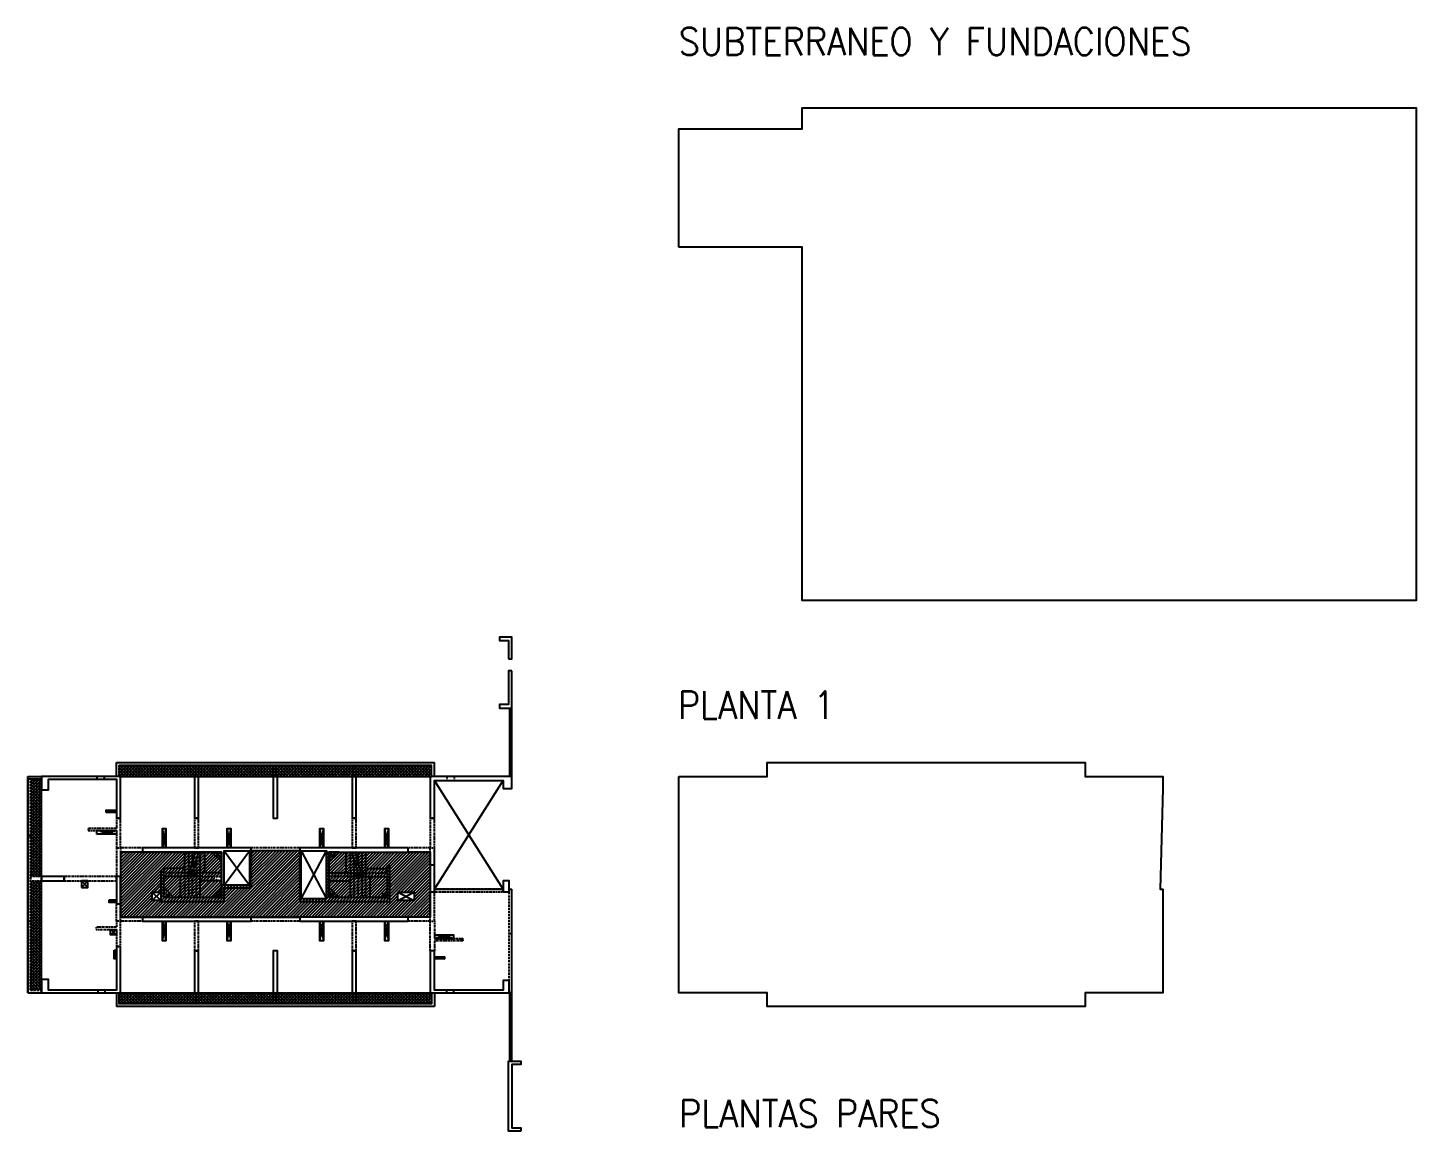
# Model space of a CAD drawing. Extents: x 2771 to 13802, y -1997 to 16878.
# Drawn here: x 3691 to 13802, y 8846 to 16878 of the extents above; entities that cross this region are included whole.
import ezdxf

# ---------------------------------------------------------------- set-up
doc = ezdxf.new("R2010")
doc.units = 0
doc.header["$LTSCALE"] = 60
doc.linetypes.add('HIDDEN', pattern=[0.375, 0.25, -0.125])
doc.linetypes.add('HIDDEN2', pattern=[0.1875, 0.125, -0.0625])
for name, color, linetype in [('ARRANQUES', 9, 'CONTINUOUS'), ('CAJA', 1, 'CONTINUOUS'), ('CAJAP', 3, 'HIDDEN2'), ('CIELO', 3, 'CONTINUOUS'), ('CRUCES', 9, 'CONTINUOUS'), ('MUROS', 4, 'CONTINUOUS'), ('REFUERZOS', 3, 'HIDDEN2'), ('SHAFT', 1, 'CONTINUOUS'), ('VIGAS', 2, 'CONTINUOUS')]:
    doc.layers.add(name, color=color, linetype=linetype)
doc.styles.add('ROMANS', font='romans.shx', dxfattribs={"width": 0.9, "height": 10})

msp = doc.modelspace()

# ---------------------------------------------------------------- hatches: boundary and pattern name
at = {"layer": 'CRUCES'}
h = msp.add_hatch(dxfattribs=at)
h.set_pattern_fill('ANSI37', color=256, scale=5)
h.paths.add_polyline_path([(4910.45585631, 11508.70691493), (4356.45585631, 11508.70691493), (4356.45585631, 11428.70691493), (4910.45585631, 11428.70691493)])
h.paths.add_polyline_path([(4930.45585631, 11508.70691493), (4910.45585631, 11508.70691493), (4910.45585631, 11428.70691493), (4930.45585631, 11428.70691493)])
h.paths.add_polyline_path([(5484.45585631, 11508.70691493), (4930.45585631, 11508.70691493), (4930.45585631, 11428.70691493), (5484.45585631, 11428.70691493)])
h.paths.add_polyline_path([(5504.45585631, 11508.70691493), (5484.45585631, 11508.70691493), (5484.45585631, 11428.70691493), (5504.45585631, 11428.70691493)])
h.paths.add_polyline_path([(6058.45585631, 11508.70691493), (5504.45585631, 11508.70691493), (5504.45585631, 11428.70691493), (6058.45585631, 11428.70691493)])
h.paths.add_polyline_path([(6078.45585631, 11508.70691493), (6058.45585631, 11508.70691493), (6058.45585631, 11428.70691493), (6078.45585631, 11428.70691493)])
h.paths.add_polyline_path([(6632.45585631, 11508.70691493), (6078.45585631, 11508.70691493), (6078.45585631, 11428.70691493), (6632.45585631, 11428.70691493)])
h = msp.add_hatch(dxfattribs=at)
h.set_pattern_fill('ANSI37', color=256, scale=5)
h.paths.add_polyline_path([(3791.45585631, 10668.70691493), (3711.45585631, 10668.70691493), (3711.45585631, 9872.70691493), (3791.45585631, 9872.70691493)])
h.paths.add_polyline_path([(3791.45585631, 11408.70691493), (3711.45585631, 11408.70691493), (3711.45585631, 10698.70691493), (3791.45585631, 10698.70691493)])
h = msp.add_hatch(dxfattribs=at)
h.set_pattern_fill('ANSI31', color=256, scale=5)
h.paths.add_polyline_path([(5682.45585631, 10887.70691493), (5306.45585631, 10887.70691493), (5306.45585631, 10637.70691493), (5101.45585631, 10637.70691493), (5101.45585631, 10672.74929846), (5022.55766553, 10701.65634186), (5101.45585631, 10695.96295371), (5101.45585631, 10837.42309013), (5057.0768619, 10877.70691493), (4366.45585631, 10877.70691493), (4366.45585631, 10403.70691493), (5121.45585631, 10403.70691493), (5671.45585631, 10403.70691493), (6622.45585631, 10403.70691493), (6622.45585631, 10877.70691493), (5931.83485073, 10877.70691493), (5910.51219862, 10855.94952149), (5887.45585631, 10877.70691493), (5867.45585631, 10877.70691493), (5867.45585631, 10537.70691493), (5682.45585631, 10537.70691493)])
h.paths.add_polyline_path([(4661.45585631, 10524.70691493), (4596.45585631, 10524.70691493), (4596.45585631, 10584.70691493), (4661.45585631, 10584.70691493)], flags=16)
h.paths.add_polyline_path([(6385.45585631, 10573.87886084), (6385.45585631, 10584.70691493), (6505.45585631, 10584.70691493), (6505.45585631, 10524.70691493), (6385.45585631, 10524.70691493), (6385.45585631, 10537.70691493), (6385.45585631, 10548.59239806), (6385.45585631, 10561.02220385), (6385.45585631, 10567.43334806)], flags=16)
h = msp.add_hatch(dxfattribs=at)
h.set_pattern_fill('ANSI37', color=256, scale=5)
h.paths.add_polyline_path([(4910.45585631, 9852.70691493), (4356.45585631, 9852.70691493), (4356.45585631, 9772.70691493), (4910.45585631, 9772.70691493)])
h.paths.add_polyline_path([(4930.45585631, 9852.70691493), (4910.45585631, 9852.70691493), (4910.45585631, 9772.70691493), (4930.45585631, 9772.70691493)])
h.paths.add_polyline_path([(5484.45585631, 9852.70691493), (4930.45585631, 9852.70691493), (4930.45585631, 9772.70691493), (5484.45585631, 9772.70691493)])
h.paths.add_polyline_path([(5504.45585631, 9852.70691493), (5484.45585631, 9852.70691493), (5484.45585631, 9772.70691493), (5504.45585631, 9772.70691493)])
h.paths.add_polyline_path([(6058.45585631, 9852.70691493), (5504.45585631, 9852.70691493), (5504.45585631, 9772.70691493), (6058.45585631, 9772.70691493)])
h.paths.add_polyline_path([(6078.45585631, 9852.70691493), (6058.45585631, 9852.70691493), (6058.45585631, 9772.70691493), (6078.45585631, 9772.70691493)])
h.paths.add_polyline_path([(6632.45585631, 9852.70691493), (6078.45585631, 9852.70691493), (6078.45585631, 9772.70691493), (6632.45585631, 9772.70691493)])

# ---------------------------------------------------------------- linework, layer by layer
at = {"layer": 'ARRANQUES', "color": 1, "linetype": 'HIDDEN2'}
for points in [[(4336.45585631, 11048.70691493), (4130.45585631, 11048.70691493), (4130.45585631, 11033.70691493), (4336.45585631, 11033.70691493), (4336.45585631, 10907.70691493), (4366.45585631, 10907.70691493), (4366.45585631, 11123.70691493), (4336.45585631, 11123.70691493)], [(4905.45585631, 10907.70691493), (4935.45585631, 10907.70691493), (4935.45585631, 11123.70691493), (4905.45585631, 11123.70691493)], [(6053.45585631, 10907.70691493), (6083.45585631, 10907.70691493), (6083.45585631, 11123.70691493), (6053.45585631, 11123.70691493)], [(6622.45585631, 10907.70691493), (6652.45585631, 10907.70691493), (6652.45585631, 11123.70691493), (6622.45585631, 11123.70691493)], [(3711.45585631, 10668.70691493), (3791.45585631, 10668.70691493), (3791.45585631, 10698.70691493), (3711.45585631, 10698.70691493)], [(3955.45585631, 10668.70691493), (4336.45585631, 10668.70691493), (4336.45585631, 10698.70691493), (3955.45585631, 10698.70691493)], [(6652.45585631, 10587.70691493), (7152.45585631, 10587.70691493), (7152.45585631, 10607.70691493), (6652.45585631, 10607.70691493)], [(4336.45585631, 10191.20691493), (4366.45585631, 10191.20691493), (4366.45585631, 10373.70691493), (4336.45585631, 10373.70691493), (4336.45585631, 10330.20691493), (4190.45585631, 10330.20691493), (4190.45585631, 10315.20691493), (4336.45585631, 10315.20691493)], [(4905.45585631, 10157.70691493), (4935.45585631, 10157.70691493), (4935.45585631, 10373.70691493), (4905.45585631, 10373.70691493)], [(6053.45585631, 10157.70691493), (6083.45585631, 10157.70691493), (6083.45585631, 10373.70691493), (6053.45585631, 10373.70691493)], [(6652.45585631, 10232.70691493), (6652.45585631, 10157.70691493), (6622.45585631, 10157.70691493), (6622.45585631, 10373.70691493), (6652.45585631, 10373.70691493), (6652.45585631, 10247.70691493), (6858.45585631, 10247.70691493), (6858.45585631, 10232.70691493)]]:
    msp.add_lwpolyline(points, close=True, dxfattribs=at)
at = {"layer": 'CAJA', "color": 1}
msp.add_line((6307.45585631, 10732.70691493), (6307.45585631, 10747.70691493), dxfattribs=at)
at = {"layer": 'CAJAP', "color": 1}
for p, q in [((4863.45585631, 10726.70691493), (4863.45585631, 10877.70691493)), ((4891.45585631, 10802.94664634), (4891.45585631, 10877.70691493)), ((4919.45585631, 10726.70691493), (4919.45585631, 10820.39690654)), ((4947.45585631, 10726.70691493), (4947.45585631, 10877.70691493)), ((6041.45585631, 10726.70691493), (6041.45585631, 10877.70691493)), ((6069.45585631, 10726.70691493), (6069.45585631, 10820.39690654)), ((6097.45585631, 10802.94664634), (6097.45585631, 10877.70691493)), ((6125.45585631, 10726.70691493), (6125.45585631, 10877.70691493)), ((4835.45585631, 10726.70691493), (4681.45585631, 10726.70691493)), ((6153.45585631, 10726.70691493), (6307.45585631, 10726.70691493)), ((4835.45585631, 10547.70691493), (4835.45585631, 10698.70691493)), ((4863.45585631, 10547.70691493), (4863.45585631, 10698.70691493)), ((4891.45585631, 10547.70691493), (4891.45585631, 10698.70691493)), ((4919.45585631, 10547.70691493), (4919.45585631, 10698.70691493)), ((4947.45585631, 10698.70691493), (5101.45585631, 10698.70691493)), ((6041.45585631, 10698.70691493), (5887.45585631, 10698.70691493)), ((6069.45585631, 10547.70691493), (6069.45585631, 10698.70691493)), ((6097.45585631, 10547.70691493), (6097.45585631, 10698.70691493)), ((6125.45585631, 10547.70691493), (6125.45585631, 10698.70691493)), ((6153.45585631, 10547.70691493), (6153.45585631, 10698.70691493))]:
    msp.add_line(p, q, dxfattribs=at)
at = {"layer": 'CIELO'}
for points in [[(8431.38333382, 15280.95506492), (8431.38333382, 16140.95506492), (9331.38333382, 16140.95506492), (9331.38333382, 16294.95506492), (13802.38333382, 16294.95506492), (13802.38333382, 12708.95506492), (9331.38333382, 12708.95506492), (9331.38333382, 15280.95506492), (8431.38333382, 15280.95506492)], [(8431.38332758, 11428.70691493), (9076.38332758, 11428.70691493), (9076.38332758, 11528.70691493), (11392.38332758, 11528.70691493), (11392.38332758, 11428.70691493), (11957.38332758, 11428.70691493), (11957.38332758, 11339.70691493), (11937.38332758, 10607.70691493), (11957.38332758, 10607.70691493), (11957.38332758, 9852.70691493), (11392.38332758, 9852.70691493), (11392.38332758, 9752.70691493), (9076.38332758, 9752.70691493), (9076.38332758, 9852.70691493), (8431.38332758, 9852.70691493), (8431.38332758, 11428.70691493)]]:
    msp.add_lwpolyline(points, dxfattribs=at)
at = {"layer": 'CRUCES'}
for p, q in [((6652.45585631, 10607.70691493), (7152.45585631, 11398.70691493)), ((7152.45585631, 10607.70691493), (6652.45585631, 11398.70691493)), ((4262.45585631, 11165.70691493), (4336.45585631, 11181.70691493)), ((4336.45585631, 11165.70691493), (4262.45585631, 11181.70691493)), ((4195.45585631, 11008.70691493), (4336.45585631, 11033.70691493)), ((4336.45585631, 11008.70691493), (4195.45585631, 11033.70691493)), ((4696.45585631, 11048.70691493), (4671.45585631, 10907.70691493)), ((4696.45585631, 10907.70691493), (4671.45585631, 11048.70691493)), ((5169.45585631, 11048.70691493), (5144.45585631, 10907.70691493)), ((5169.45585631, 10907.70691493), (5144.45585631, 11048.70691493)), ((5844.45585631, 11048.70691493), (5819.45585631, 10907.70691493)), ((5844.45585631, 10907.70691493), (5819.45585631, 11048.70691493)), ((6317.45585631, 11048.70691493), (6292.45585631, 10907.70691493)), ((6317.45585631, 10907.70691493), (6292.45585631, 11048.70691493)), ((5101.45585631, 10837.42309013), (5057.0768619, 10877.70691493)), ((5063.9470634, 10847.51765784), (5101.45585631, 10877.70691493)), ((5121.45585631, 10637.70691493), (5306.45585631, 10887.70691493)), ((5121.45585631, 10887.70691493), (5306.45585631, 10637.70691493)), ((5682.45585631, 10537.70691493), (5867.45585631, 10887.70691493)), ((5682.45585631, 10887.70691493), (5867.45585631, 10537.70691493)), ((5887.45585631, 10832.42309013), (5931.83485073, 10877.70691493)), ((5922.95585631, 10844.20691493), (5887.45585631, 10877.70691493)), ((4947.45585631, 10726.70691493), (4835.45585631, 10698.70691493)), ((4947.45585631, 10698.70691493), (4835.45585631, 10726.70691493)), ((6041.45585631, 10726.70691493), (6153.45585631, 10698.70691493)), ((6041.45585631, 10698.70691493), (6153.45585631, 10726.70691493)), ((4082.45585631, 10619.70691493), (4128.45585631, 10668.70691493)), ((4082.45585631, 10668.70691493), (4128.45585631, 10619.70691493)), ((4282.45585631, 10513.20691493), (4336.45585631, 10528.20691493)), ((4336.45585631, 10513.20691493), (4282.45585631, 10528.20691493)), ((4596.45585631, 10524.70691493), (4661.45585631, 10584.70691493)), ((4596.45585631, 10584.70691493), (4661.45585631, 10524.70691493)), ((4681.45585631, 10584.99073973), (4725.83485073, 10547.70691493)), ((4722.53838616, 10577.62438509), (4681.45585631, 10547.70691493)), ((5101.45585631, 10584.99073973), (5057.0768619, 10547.70691493)), ((5060.37332647, 10577.62438509), (5101.45585631, 10547.70691493)), ((5867.45585631, 10537.70691493), (5682.45585631, 10537.70691493)), ((5887.45585631, 10584.99073973), (5931.83485073, 10547.70691493)), ((5928.53838616, 10577.62438509), (5887.45585631, 10547.70691493)), ((6307.45585631, 10584.99073973), (6263.0768619, 10547.70691493)), ((6266.37332647, 10577.62438509), (6307.45585631, 10547.70691493)), ((6385.45585631, 10524.70691493), (6505.45585631, 10584.70691493)), ((6385.45585631, 10584.70691493), (6505.45585631, 10524.70691493)), ((4293.45585631, 10275.20691493), (4336.45585631, 10315.20691493)), ((4293.45585631, 10315.20691493), (4336.45585631, 10275.20691493)), ((4671.45585631, 10232.70691493), (4696.45585631, 10373.70691493)), ((4671.45585631, 10373.70691493), (4696.45585631, 10232.70691493)), ((5144.45585631, 10232.70691493), (5169.45585631, 10373.70691493)), ((5144.45585631, 10373.70691493), (5169.45585631, 10232.70691493)), ((5819.45585631, 10232.70691493), (5844.45585631, 10373.70691493)), ((5819.45585631, 10373.70691493), (5844.45585631, 10232.70691493)), ((6292.45585631, 10232.70691493), (6317.45585631, 10373.70691493)), ((6292.45585631, 10373.70691493), (6317.45585631, 10232.70691493)), ((6793.45585631, 10247.70691493), (6652.45585631, 10272.70691493)), ((6793.45585631, 10272.70691493), (6652.45585631, 10247.70691493)), ((4321.45585631, 10100.70691493), (4336.45585631, 10163.70691493)), ((4321.45585631, 10163.70691493), (4336.45585631, 10100.70691493)), ((6652.45585631, 10099.70691493), (6726.45585631, 10115.70691493)), ((6652.45585631, 10115.70691493), (6726.45585631, 10099.70691493))]:
    msp.add_line(p, q, dxfattribs=at)
for points in [[(4356.45585631, 11428.70691493), (6632.45585631, 11428.70691493), (6632.45585631, 11508.70691493), (4356.45585631, 11508.70691493)], [(3691.45585631, 9852.70691493), (3791.45585631, 9852.70691493), (3791.45585631, 11408.70691493), (3691.45585631, 11408.70691493)], [(4356.45585631, 9852.70691493), (6632.45585631, 9852.70691493), (6632.45585631, 9772.70691493), (4356.45585631, 9772.70691493)]]:
    msp.add_lwpolyline(points, close=True, dxfattribs=at)
for points in [[(5101.45585631, 10877.70691493), (4366.45585631, 10877.70691493), (4366.45585631, 10403.70691493), (5121.45585631, 10403.70691493)], [(4868.88482731, 10722.72899131), (4888.22375277, 10791.45971915), (4909.42340832, 10789.56938681), (4869.85713222, 10803.4186852), (4891.05678776, 10801.52835286), (4913.33544476, 10880.70691493)], [(4891.97480683, 10722.72899131), (4911.31373229, 10791.45971915), (4932.51338783, 10789.56938681), (4892.94711174, 10803.4186852), (4914.14676728, 10801.52835286), (4936.42542428, 10880.70691493)], [(5682.45585631, 10537.70691493), (5682.45585631, 10887.70691493), (5306.45585631, 10887.70691493), (5306.45585631, 10637.70691493), (5101.45585631, 10637.70691493)], [(5101.45585631, 10601.29037104), (5101.45585631, 10877.70691493)], [(5867.45585631, 10537.70691493), (5867.45585631, 10877.70691493), (6622.45585631, 10877.70691493), (6622.45585631, 10403.70691493), (5671.45585631, 10403.70691493)], [(6096.9369058, 10722.72899131), (6077.59798034, 10791.45971915), (6056.3983248, 10789.56938681), (6095.96460089, 10803.4186852), (6074.76494535, 10801.52835286), (6052.48628835, 10880.70691493)], [(6120.02688532, 10722.72899131), (6100.68795985, 10791.45971915), (6079.48830431, 10789.56938681), (6119.05458041, 10803.4186852), (6097.85492486, 10801.52835286), (6075.57626787, 10880.70691493)], [(5121.45585631, 10403.70691493), (5671.45585631, 10403.70691493)]]:
    msp.add_lwpolyline(points, dxfattribs=at)
at = {"layer": 'MUROS', "color": 1}
for points in [[(4336.45585631, 11123.70691493), (4366.45585631, 11123.70691493), (4366.45585631, 11428.70691493), (3791.45585631, 11428.70691493), (3791.45585631, 11330.70691493), (3841.45585631, 11330.70691493), (3841.45585631, 11408.70691493), (4336.45585631, 11408.70691493)], [(4905.45585631, 11123.70691493), (4935.45585631, 11123.70691493), (4935.45585631, 11428.70691493), (4905.45585631, 11428.70691493)], [(5479.45585631, 11428.70691493), (5479.45585631, 11123.70691493), (5509.45585631, 11123.70691493), (5509.45585631, 11428.70691493)], [(6053.45585631, 11123.70691493), (6083.45585631, 11123.70691493), (6083.45585631, 11428.70691493), (6053.45585631, 11428.70691493)], [(6622.45585631, 11123.70691493), (6652.45585631, 11123.70691493), (6652.45585631, 11398.70691493), (7152.45585631, 11398.70691493), (7152.45585631, 11339.70691493), (7217.45585631, 11339.70691493), (7217.45585631, 11428.70691493), (6622.45585631, 11428.70691493)], [(5317.45585631, 10907.70691493), (4526.45585631, 10907.70691493), (4526.45585631, 10877.70691493), (5101.45585631, 10877.70691493), (5101.45585631, 10547.70691493), (4681.45585631, 10547.70691493), (4681.45585631, 10732.70691493), (4661.45585631, 10732.70691493), (4661.45585631, 10517.70691493), (5121.45585631, 10517.70691493), (5121.45585631, 10617.70691493), (5317.45585631, 10617.70691493), (5317.45585631, 10637.70691493), (5121.45585631, 10637.70691493), (5121.45585631, 10887.70691493), (5317.45585631, 10887.70691493)], [(6462.45585631, 10907.70691493), (5671.45585631, 10907.70691493), (5671.45585631, 10887.70691493), (5867.45585631, 10887.70691493), (5867.45585631, 10537.70691493), (5671.45585631, 10537.70691493), (5671.45585631, 10517.70691493), (6327.45585631, 10517.70691493), (6327.45585631, 10777.70691493), (6307.45585631, 10777.70691493), (6307.45585631, 10547.70691493), (5887.45585631, 10547.70691493), (5887.45585631, 10877.70691493), (6462.45585631, 10877.70691493)], [(6652.45585631, 10587.70691493), (6652.45585631, 10781.20691493), (6622.45585631, 10781.20691493), (6622.45585631, 10587.70691493)], [(3955.45585631, 10668.70691493), (3955.45585631, 10698.70691493), (3791.45585631, 10698.70691493), (3791.45585631, 10668.70691493)], [(4336.45585631, 10698.70691493), (4336.45585631, 10500.20691493), (4366.45585631, 10500.20691493), (4366.45585631, 10698.70691493)], [(7197.45585631, 10587.70691493), (7197.45585631, 10667.70691493), (7152.45585631, 10667.70691493), (7152.45585631, 10587.70691493)], [(4526.45585631, 10373.70691493), (5317.45585631, 10373.70691493), (5317.45585631, 10403.70691493), (4526.45585631, 10403.70691493)], [(5671.45585631, 10373.70691493), (6462.45585631, 10373.70691493), (6462.45585631, 10403.70691493), (5671.45585631, 10403.70691493)], [(4366.45585631, 10191.20691493), (4336.45585631, 10191.20691493), (4336.45585631, 9872.70691493), (3841.45585631, 9872.70691493), (3841.45585631, 9950.70691493), (3791.45585631, 9950.70691493), (3791.45585631, 9852.70691493), (4366.45585631, 9852.70691493)], [(4935.45585631, 10157.70691493), (4905.45585631, 10157.70691493), (4905.45585631, 9852.70691493), (4935.45585631, 9852.70691493)], [(5509.45585631, 9852.70691493), (5509.45585631, 10157.70691493), (5479.45585631, 10157.70691493), (5479.45585631, 9852.70691493)], [(6083.45585631, 10157.70691493), (6053.45585631, 10157.70691493), (6053.45585631, 9852.70691493), (6083.45585631, 9852.70691493)], [(6652.45585631, 10157.70691493), (6622.45585631, 10157.70691493), (6622.45585631, 9852.70691493), (7197.45585631, 9852.70691493), (7197.45585631, 9941.70691493), (7152.45585631, 9941.70691493), (7152.45585631, 9872.70691493), (6652.45585631, 9872.70691493)]]:
    msp.add_lwpolyline(points, close=True, dxfattribs=at)
at = {"layer": 'REFUERZOS', "color": 9}
for p, q in [((4336.45585631, 10907.70691493), (4336.45585631, 10698.70691493)), ((4366.45585631, 10907.70691493), (4366.45585631, 10698.70691493)), ((4526.45585631, 10907.70691493), (4366.45585631, 10907.70691493)), ((4526.45585631, 10877.70691493), (4366.45585631, 10877.70691493)), ((5671.45585631, 10907.70691493), (5317.45585631, 10907.70691493)), ((5671.45585631, 10887.70691493), (5317.45585631, 10887.70691493)), ((5317.45585631, 10887.70691493), (5317.45585631, 10634.70691493)), ((5671.45585631, 10537.70691493), (5671.45585631, 10887.70691493)), ((6622.45585631, 10907.70691493), (6462.45585631, 10907.70691493)), ((6622.45585631, 10877.70691493), (6462.45585631, 10877.70691493)), ((6622.45585631, 10781.20691493), (6622.45585631, 10907.70691493)), ((6622.45585631, 10373.70691493), (6622.45585631, 10587.70691493)), ((6652.45585631, 10373.70691493), (6652.45585631, 10587.70691493)), ((4336.45585631, 10373.70691493), (4336.45585631, 10500.20691493)), ((4366.45585631, 10373.70691493), (4366.45585631, 10500.20691493)), ((4526.45585631, 10403.70691493), (4366.45585631, 10403.70691493)), ((4526.45585631, 10373.70691493), (4366.45585631, 10373.70691493)), ((5671.45585631, 10403.70691493), (5317.45585631, 10403.70691493)), ((5671.45585631, 10373.70691493), (5317.45585631, 10373.70691493)), ((6622.45585631, 10403.70691493), (6462.45585631, 10403.70691493)), ((6622.45585631, 10373.70691493), (6462.45585631, 10373.70691493))]:
    msp.add_line(p, q, dxfattribs=at)
at = {"layer": 'SHAFT'}
for p, q in [((5169.45585631, 10955.59239478), (5169.45585631, 11039.84828894)), ((5844.45585631, 10955.59239478), (5844.45585631, 11039.84828894)), ((5144.45585631, 10934.33105411), (5144.45585631, 11007.44090243))]:
    msp.add_line(p, q, dxfattribs=at)
for points in [[(4262.45585631, 11165.70691493), (4262.45585631, 11181.70691493), (4336.45585631, 11181.70691493), (4336.45585631, 11165.70691493)], [(4195.45585631, 11008.70691493), (4195.45585631, 11033.70691493), (4336.45585631, 11033.70691493), (4336.45585631, 11008.70691493)], [(4696.45585631, 10907.70691493), (4671.45585631, 10907.70691493), (4671.45585631, 11048.70691493), (4696.45585631, 11048.70691493)], [(5169.45585631, 10907.70691493), (5144.45585631, 10907.70691493), (5144.45585631, 11048.70691493), (5169.45585631, 11048.70691493)], [(5844.45585631, 10907.70691493), (5819.45585631, 10907.70691493), (5819.45585631, 11048.70691493), (5844.45585631, 11048.70691493)], [(6317.45585631, 10907.70691493), (6292.45585631, 10907.70691493), (6292.45585631, 11048.70691493), (6317.45585631, 11048.70691493)], [(5101.45585631, 10877.70691493), (5101.45585631, 10813.70691493), (5030.45585631, 10877.70691493)], [(5887.45585631, 10877.70691493), (5887.45585631, 10808.70691493), (5958.45585631, 10877.70691493)], [(4082.45585631, 10619.70691493), (4128.45585631, 10619.70691493), (4128.45585631, 10668.70691493), (4082.45585631, 10668.70691493)], [(4681.45585631, 10547.70691493), (4681.45585631, 10618.70691493), (4752.45585631, 10547.70691493)], [(5101.45585631, 10547.70691493), (5101.45585631, 10618.70691493), (5030.45585631, 10547.70691493)], [(5887.45585631, 10547.70691493), (5887.45585631, 10618.70691493), (5958.45585631, 10547.70691493)], [(6307.45585631, 10547.70691493), (6307.45585631, 10618.70691493), (6236.45585631, 10547.70691493)], [(4282.45585631, 10528.20691493), (4282.45585631, 10513.20691493), (4336.45585631, 10513.20691493), (4336.45585631, 10528.20691493)], [(4596.45585631, 10584.70691493), (4661.45585631, 10584.70691493), (4661.45585631, 10524.70691493), (4596.45585631, 10524.70691493)], [(6385.45585631, 10584.70691493), (6505.45585631, 10584.70691493), (6505.45585631, 10524.70691493), (6385.45585631, 10524.70691493)], [(4336.45585631, 10275.20691493), (4293.45585631, 10275.20691493), (4293.45585631, 10315.20691493), (4336.45585631, 10315.20691493)], [(4671.45585631, 10373.70691493), (4696.45585631, 10373.70691493), (4696.45585631, 10232.70691493), (4671.45585631, 10232.70691493)], [(5144.45585631, 10373.70691493), (5169.45585631, 10373.70691493), (5169.45585631, 10232.70691493), (5144.45585631, 10232.70691493)], [(5819.45585631, 10373.70691493), (5844.45585631, 10373.70691493), (5844.45585631, 10232.70691493), (5819.45585631, 10232.70691493)], [(6292.45585631, 10373.70691493), (6317.45585631, 10373.70691493), (6317.45585631, 10232.70691493), (6292.45585631, 10232.70691493)], [(6652.45585631, 10247.70691493), (6793.45585631, 10247.70691493), (6793.45585631, 10272.70691493), (6652.45585631, 10272.70691493)], [(4321.45585631, 10163.70691493), (4336.45585631, 10163.70691493), (4336.45585631, 10100.70691493), (4321.45585631, 10100.70691493)], [(6652.45585631, 10115.70691493), (6726.45585631, 10115.70691493), (6726.45585631, 10099.70691493), (6652.45585631, 10099.70691493)]]:
    msp.add_lwpolyline(points, close=True, dxfattribs=at)
at = {"layer": 'VIGAS', "color": 1}
for p, q in [((7202.45585631, 11428.70691493), (7202.45585631, 11925.70691493)), ((7217.45585631, 11428.70691493), (7217.45585631, 11925.70691493)), ((4336.45585631, 11528.70691493), (6652.45585631, 11528.70691493)), ((4336.45585631, 11428.70691493), (4336.45585631, 11528.70691493)), ((6652.45585631, 11428.70691493), (6652.45585631, 11528.70691493)), ((3691.45585631, 9852.70691493), (3691.45585631, 11428.70691493)), ((3691.45585631, 11428.70691493), (3791.45585631, 11428.70691493)), ((3711.45585631, 10996.20691493), (3691.45585631, 10996.20691493)), ((4835.45585631, 10726.70691493), (4835.45585631, 10877.70691493)), ((4979.75779971, 10726.70691493), (4979.75779971, 10877.70691493)), ((5306.45585631, 10887.70691493), (5306.45585631, 10637.70691493)), ((5682.45585631, 10537.70691493), (5682.45585631, 10887.70691493)), ((6009.15391292, 10726.70691493), (6009.15391292, 10877.70691493)), ((6153.45585631, 10726.70691493), (6153.45585631, 10877.70691493)), ((6652.45585631, 10781.20691493), (6652.45585631, 10907.70691493)), ((4835.45585631, 10757.70691493), (4681.45585631, 10757.70691493)), ((4681.45585631, 10732.70691493), (4681.45585631, 10757.70691493)), ((4947.45585631, 10726.70691493), (4835.45585631, 10726.70691493)), ((4835.45585631, 10698.70691493), (4835.45585631, 10726.70691493)), ((4947.45585631, 10698.70691493), (4947.45585631, 10726.70691493)), ((5101.45585631, 10726.70691493), (4947.45585631, 10726.70691493)), ((5887.45585631, 10726.70691493), (6041.45585631, 10726.70691493)), ((6041.45585631, 10726.70691493), (6153.45585631, 10726.70691493)), ((6041.45585631, 10698.70691493), (6041.45585631, 10726.70691493)), ((6153.45585631, 10757.70691493), (6307.45585631, 10757.70691493)), ((6153.45585631, 10698.70691493), (6153.45585631, 10726.70691493)), ((6307.45585631, 10732.70691493), (6307.45585631, 10757.70691493)), ((4835.45585631, 10698.70691493), (4681.45585631, 10698.70691493)), ((4803.15391292, 10547.70691493), (4803.15391292, 10698.70691493)), ((4947.45585631, 10698.70691493), (4835.45585631, 10698.70691493)), ((4947.45585631, 10547.70691493), (4947.45585631, 10698.70691493)), ((5101.45585631, 10667.70691493), (4947.45585631, 10667.70691493)), ((5887.45585631, 10667.70691493), (6041.45585631, 10667.70691493)), ((6041.45585631, 10547.70691493), (6041.45585631, 10698.70691493)), ((6041.45585631, 10698.70691493), (6153.45585631, 10698.70691493)), ((6153.45585631, 10698.70691493), (6307.45585631, 10698.70691493)), ((6185.75779971, 10547.70691493), (6185.75779971, 10698.70691493)), ((6652.45585631, 10607.70691493), (7152.45585631, 10607.70691493)), ((7197.45585631, 10607.70691493), (7217.45585631, 10607.70691493)), ((7217.45585631, 9852.70691493), (7217.45585631, 10607.70691493)), ((3711.45585631, 10371.20691493), (3691.45585631, 10371.20691493)), ((7197.45585631, 10285.20691493), (7217.45585631, 10285.20691493)), ((3691.45585631, 9852.70691493), (3791.45585631, 9852.70691493)), ((4336.45585631, 9852.70691493), (4336.45585631, 9752.70691493)), ((6652.45585631, 9852.70691493), (6652.45585631, 9752.70691493)), ((7217.45585631, 9852.70691493), (7197.45585631, 9852.70691493)), ((7202.45585631, 9355.70691493), (7202.45585631, 9852.70691493)), ((7217.45585631, 9355.70691493), (7217.45585631, 9852.70691493)), ((6652.45585631, 9752.70691493), (4336.45585631, 9752.70691493))]:
    msp.add_line(p, q, dxfattribs=at)
at = {"layer": 'VIGAS', "color": 1, "linetype": 'HIDDEN'}
for p, q in [((4195.45585631, 11428.70691493), (4195.45585631, 11408.70691493)), ((4247.45585631, 11428.70691493), (4247.45585631, 11408.70691493)), ((4356.45585631, 11428.70691493), (4356.45585631, 11508.70691493)), ((4356.45585631, 11508.70691493), (4910.45585631, 11508.70691493)), ((4910.45585631, 11428.70691493), (4910.45585631, 11508.70691493)), ((4930.45585631, 11508.70691493), (5484.45585631, 11508.70691493)), ((4930.45585631, 11428.70691493), (4930.45585631, 11508.70691493)), ((5484.45585631, 11428.70691493), (5484.45585631, 11508.70691493)), ((5504.45585631, 11508.70691493), (6058.45585631, 11508.70691493)), ((5504.45585631, 11428.70691493), (5504.45585631, 11508.70691493)), ((6058.45585631, 11428.70691493), (6058.45585631, 11508.70691493)), ((6078.45585631, 11508.70691493), (6632.45585631, 11508.70691493)), ((6078.45585631, 11428.70691493), (6078.45585631, 11508.70691493)), ((6632.45585631, 11428.70691493), (6632.45585631, 11508.70691493)), ((6743.45585631, 11428.70691493), (6743.45585631, 11398.70691493)), ((6795.45585631, 11428.70691493), (6795.45585631, 11398.70691493)), ((3711.45585631, 9872.70691493), (3711.45585631, 11408.70691493)), ((3711.45585631, 11408.70691493), (3791.45585631, 11408.70691493)), ((6743.45585631, 11398.70691493), (6795.45585631, 11398.70691493)), ((7197.45585631, 9872.70691493), (7197.45585631, 10607.70691493)), ((3711.45585631, 9872.70691493), (3791.45585631, 9872.70691493)), ((4202.95585631, 9852.70691493), (4202.95585631, 9872.70691493)), ((4254.95585631, 9852.70691493), (4254.95585631, 9872.70691493)), ((4356.45585631, 9852.70691493), (4356.45585631, 9772.70691493)), ((4910.45585631, 9852.70691493), (4910.45585631, 9772.70691493)), ((4930.45585631, 9852.70691493), (4930.45585631, 9772.70691493)), ((5484.45585631, 9852.70691493), (5484.45585631, 9772.70691493)), ((5504.45585631, 9852.70691493), (5504.45585631, 9772.70691493)), ((6058.45585631, 9852.70691493), (6058.45585631, 9772.70691493)), ((6078.45585631, 9852.70691493), (6078.45585631, 9772.70691493)), ((6632.45585631, 9852.70691493), (6632.45585631, 9772.70691493)), ((6742.45585631, 9852.70691493), (6742.45585631, 9872.70691493)), ((6794.45585631, 9852.70691493), (6794.45585631, 9872.70691493)), ((4910.45585631, 9772.70691493), (4356.45585631, 9772.70691493)), ((5484.45585631, 9772.70691493), (4930.45585631, 9772.70691493)), ((6058.45585631, 9772.70691493), (5504.45585631, 9772.70691493)), ((6632.45585631, 9772.70691493), (6078.45585631, 9772.70691493))]:
    msp.add_line(p, q, dxfattribs=at)
at = {"layer": 'VIGAS', "color": 1}
for points in [[(7192.45585631, 12285.20691493), (7217.45585631, 12285.20691493), (7217.45585631, 12442.70691493), (7127.45585631, 12442.70691493), (7127.45585631, 12417.70691493), (7192.45585631, 12417.70691493)], [(7217.45585631, 12197.20691493), (7192.45585631, 12197.20691493), (7192.45585631, 11950.70691493), (7127.45585631, 11950.70691493), (7127.45585631, 11925.70691493), (7217.45585631, 11925.70691493)], [(7282.45585631, 8845.70691493), (7192.45585631, 8845.70691493), (7192.45585631, 9355.70691493), (7282.45585631, 9355.70691493), (7282.45585631, 9330.70691493), (7217.45585631, 9330.70691493), (7217.45585631, 8870.70691493), (7282.45585631, 8870.70691493)]]:
    msp.add_lwpolyline(points, close=True, dxfattribs=at)

# ---------------------------------------------------------------- texts
at = {"layer": 'CIELO', "char_height": 200, "attachment_point": 1, "style": 'ROMANS'}
for s, width, insert in [('SUBTERRANEO Y FUNDACIONES', 5126.8231212979, (8431.38330255, 16877.69905457)), ('PLANTA 1', 1751.465916972, (8424.91472751, 12047.82343968)), ('PLANTAS PARES', 2523.3028306148, (8433.80539709, 9074.88375632))]:
    msp.add_mtext_dynamic_manual_height_columns(s, width=width, gutter_width=50, heights=[0], dxfattribs=dict(at, insert=insert))

doc.saveas('drawing.dxf')
